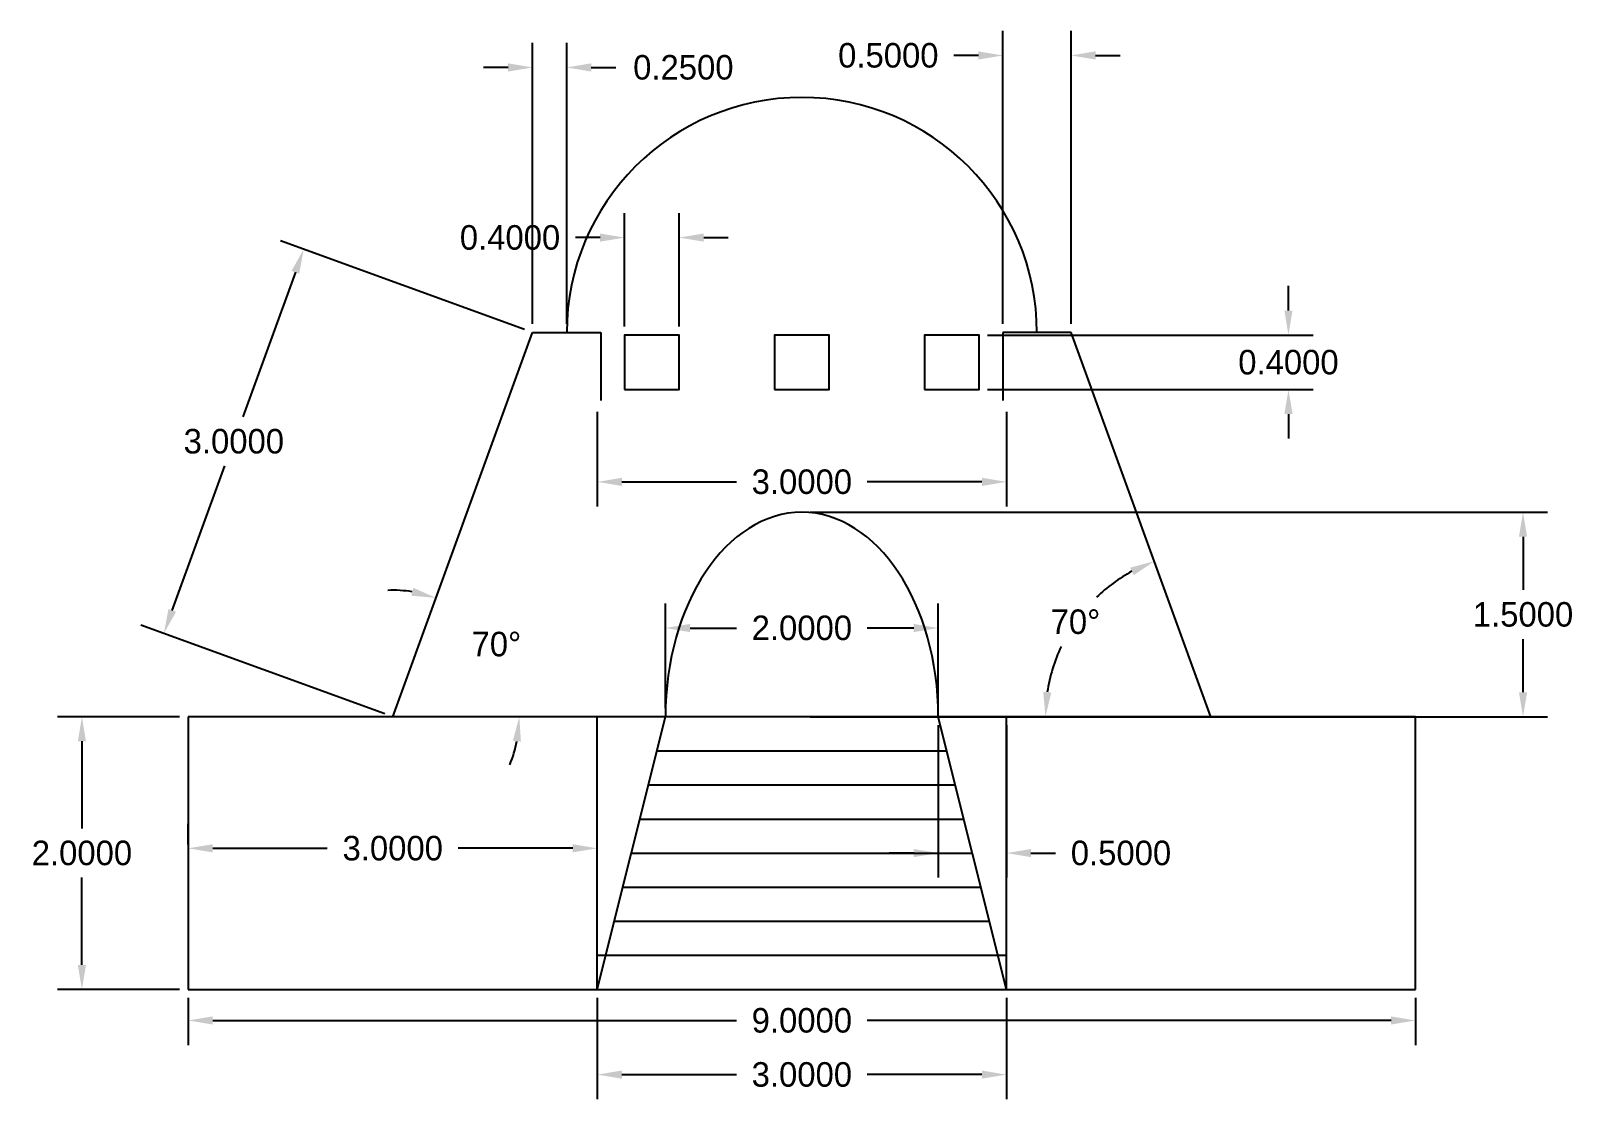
# Model space of a CAD drawing. Header units: inches. Extents: x -0.2 to 11.2, y 0.2 to 8.
import ezdxf

# ---------------------------------------------------------------- set-up
doc = ezdxf.new("R2010")
doc.units = ezdxf.units.IN
doc.header["$MEASUREMENT"] = 0
doc.dimstyles.get("Standard").update_dxf_attribs({"dimtxt": 0.18, "dimasz": 0.18, "dimexe": 0.18, "dimexo": 0.0625, "dimgap": 0.09, "dimtad": 0, "dimtih": 1, "dimtoh": 1, "dimdec": 4, "dimzin": 0, "dimdsep": 46, "dimtxsty": 'Standard', "dimcen": 0.09, "dimadec": 0, "dimazin": 0, "dimtfac": 1, "dimtdec": 4, "dimtofl": 0, "dimtmove": 0, "dimatfit": 3, "dimfxl": 1, "dimtolj": 1, "dimtzin": 0, "dimarcsym": 0})

# ---------------------------------------------------------------- blocks, each defined once
blk = doc.blocks.new('*D1')
at = {"color": 0, "lineweight": -2}
for p, q in [((4, 0.938), (4, 0.195)), ((7, 0.938), (7, 0.195)), ((4.18, 0.375), (5.02, 0.375)), ((6.82, 0.375), (5.98, 0.375))]:
    blk.add_line(p, q, dxfattribs=at)
at = {"color": 0}
for points in [[(4.18, 0.405), (4.18, 0.345), (4, 0.375)], [(6.82, 0.405), (6.82, 0.345), (7, 0.375)]]:
    blk.add_solid(points, dxfattribs=at)
at = {"layer": 'Defpoints', "color": 0}
for p in [(4, 1), (7, 1), (7, 0.375)]:
    blk.add_point(p, dxfattribs=at)
at = {"color": 0, "insert": (5.5, 0.375), "char_height": 0.18, "attachment_point": 5}
blk.add_mtext('\\A1;3.0000', dxfattribs=at)
blk = doc.blocks.new('*D2')
at = {"color": 0, "lineweight": -2}
for p, q in [((1, 0.938), (1, 0.592)), ((10, 0.938), (10, 0.592)), ((1.18, 0.772), (5.02, 0.772)), ((9.82, 0.772), (5.98, 0.772))]:
    blk.add_line(p, q, dxfattribs=at)
at = {"color": 0}
for points in [[(1.18, 0.802), (1.18, 0.742), (1, 0.772)], [(9.82, 0.802), (9.82, 0.742), (10, 0.772)]]:
    blk.add_solid(points, dxfattribs=at)
at = {"layer": 'Defpoints', "color": 0}
for p in [(1, 1), (10, 1), (10, 0.772)]:
    blk.add_point(p, dxfattribs=at)
at = {"color": 0, "insert": (5.5, 0.772), "char_height": 0.18, "attachment_point": 5}
blk.add_mtext('\\A1;9.0000', dxfattribs=at)
blk = doc.blocks.new('*D3')
at = {"color": 0, "lineweight": -2}
for p, q in [((3.526, 5.882), (3.526, 7.943)), ((3.776, 5.882), (3.776, 7.943)), ((3.346, 7.763), (3.166, 7.763)), ((3.956, 7.763), (4.136, 7.763))]:
    blk.add_line(p, q, dxfattribs=at)
at = {"color": 0}
for points in [[(3.346, 7.793), (3.346, 7.733), (3.526, 7.763)], [(3.956, 7.793), (3.956, 7.733), (3.776, 7.763)]]:
    blk.add_solid(points, dxfattribs=at)
at = {"layer": 'Defpoints', "color": 0}
for p in [(3.776, 7.763), (3.526, 5.819), (3.776, 5.819)]:
    blk.add_point(p, dxfattribs=at)
at = {"color": 0, "insert": (4.631, 7.763), "char_height": 0.18, "attachment_point": 5}
blk.add_mtext('\\A1;0.2500', dxfattribs=at)
blk = doc.blocks.new('*D4')
at = {"color": 0, "lineweight": -2}
for p, q in [((6.974, 5.882), (6.974, 8.031)), ((7.474, 5.882), (7.474, 8.031)), ((6.794, 7.851), (6.614, 7.851)), ((7.654, 7.851), (7.834, 7.851))]:
    blk.add_line(p, q, dxfattribs=at)
at = {"color": 0}
for points in [[(6.794, 7.881), (6.794, 7.821), (6.974, 7.851)], [(7.654, 7.881), (7.654, 7.821), (7.474, 7.851)]]:
    blk.add_solid(points, dxfattribs=at)
at = {"layer": 'Defpoints', "color": 0}
for p in [(6.974, 7.851), (6.974, 5.819), (7.474, 5.819)]:
    blk.add_point(p, dxfattribs=at)
at = {"color": 0, "insert": (6.134, 7.851), "char_height": 0.18, "attachment_point": 5}
blk.add_mtext('\\A1;0.5000', dxfattribs=at)
blk = doc.blocks.new('*D5')
at = {"color": 0, "lineweight": -2}
for p, q in [((9.068, 5.98), (9.068, 6.16)), ((6.862, 5.8), (9.248, 5.8)), ((6.862, 5.4), (9.248, 5.4)), ((9.068, 5.22), (9.068, 5.04))]:
    blk.add_line(p, q, dxfattribs=at)
at = {"color": 0}
for points in [[(9.038, 5.98), (9.098, 5.98), (9.068, 5.8)], [(9.038, 5.22), (9.098, 5.22), (9.068, 5.4)]]:
    blk.add_solid(points, dxfattribs=at)
at = {"layer": 'Defpoints', "color": 0}
for p in [(6.8, 5.8), (6.8, 5.4), (9.068, 5.4)]:
    blk.add_point(p, dxfattribs=at)
at = {"color": 0, "insert": (9.068, 5.6), "char_height": 0.18, "attachment_point": 5}
blk.add_mtext('\\A1;0.4000', dxfattribs=at)
blk = doc.blocks.new('*D6')
at = {"color": 0, "lineweight": -2}
for p, q in [((5.562, 4.5), (10.968, 4.5)), ((10.788, 4.32), (10.788, 3.93)), ((10.788, 3.18), (10.788, 3.57)), ((5.562, 3), (10.968, 3))]:
    blk.add_line(p, q, dxfattribs=at)
at = {"color": 0}
for points in [[(10.758, 4.32), (10.818, 4.32), (10.788, 4.5)], [(10.758, 3.18), (10.818, 3.18), (10.788, 3)]]:
    blk.add_solid(points, dxfattribs=at)
at = {"layer": 'Defpoints', "color": 0}
for p in [(5.5, 4.5), (5.5, 3), (10.788, 3)]:
    blk.add_point(p, dxfattribs=at)
at = {"color": 0, "insert": (10.788, 3.75), "char_height": 0.18, "attachment_point": 5}
blk.add_mtext('\\A1;1.5000', dxfattribs=at)
blk = doc.blocks.new('*D7')
at = {"color": 0, "lineweight": -2}
for p, q in [((4.5, 3.062), (4.5, 3.831)), ((6.5, 3.062), (6.5, 3.831)), ((4.68, 3.651), (5.02, 3.651)), ((6.32, 3.651), (5.98, 3.651))]:
    blk.add_line(p, q, dxfattribs=at)
at = {"color": 0}
for points in [[(4.68, 3.681), (4.68, 3.621), (4.5, 3.651)], [(6.32, 3.681), (6.32, 3.621), (6.5, 3.651)]]:
    blk.add_solid(points, dxfattribs=at)
at = {"layer": 'Defpoints', "color": 0}
for p in [(6.5, 3.651), (4.5, 3), (6.5, 3)]:
    blk.add_point(p, dxfattribs=at)
at = {"color": 0, "insert": (5.5, 3.651), "char_height": 0.18, "attachment_point": 5}
blk.add_mtext('\\A1;2.0000', dxfattribs=at)
blk = doc.blocks.new('*D8')
at = {"color": 0, "lineweight": -2}
for p, q in [((6.5, 2.9375), (6.5, 1.82)), ((7, 2.9375), (7, 1.82)), ((6.32, 2), (6.14, 2)), ((7.18, 2), (7.36, 2))]:
    blk.add_line(p, q, dxfattribs=at)
at = {"color": 0}
for points in [[(6.32, 2.03), (6.32, 1.97), (6.5, 2)], [(7.18, 2.03), (7.18, 1.97), (7, 2)]]:
    blk.add_solid(points, dxfattribs=at)
at = {"layer": 'Defpoints', "color": 0}
for p in [(6.5, 3), (7, 3), (7, 2)]:
    blk.add_point(p, dxfattribs=at)
at = {"color": 0, "insert": (7.84, 2), "char_height": 0.18, "attachment_point": 5}
blk.add_mtext('\\A1;0.5000', dxfattribs=at)
blk = doc.blocks.new('*D9')
at = {"color": 0, "lineweight": -2}
for p, q in [((1, 2.062), (1, 2.215)), ((4, 2.062), (4, 2.215)), ((1.18, 2.035), (2.02, 2.035)), ((3.82, 2.035), (2.98, 2.035))]:
    blk.add_line(p, q, dxfattribs=at)
at = {"color": 0}
for points in [[(1.18, 2.065), (1.18, 2.005), (1, 2.035)], [(3.82, 2.065), (3.82, 2.005), (4, 2.035)]]:
    blk.add_solid(points, dxfattribs=at)
at = {"layer": 'Defpoints', "color": 0}
for p in [(1, 2), (4, 2.035), (4, 2)]:
    blk.add_point(p, dxfattribs=at)
at = {"color": 0, "insert": (2.5, 2.035), "char_height": 0.18, "attachment_point": 5}
blk.add_mtext('\\A1;3.0000', dxfattribs=at)
blk = doc.blocks.new('*D10')
at = {"color": 0, "lineweight": -2}
for p, q in [((0.937, 3), (0.041, 3)), ((0.221, 2.82), (0.221, 2.18)), ((0.221, 1.18), (0.221, 1.82)), ((0.937, 1), (0.041, 1))]:
    blk.add_line(p, q, dxfattribs=at)
at = {"color": 0}
for points in [[(0.191, 2.82), (0.251, 2.82), (0.221, 3)], [(0.191, 1.18), (0.251, 1.18), (0.221, 1)]]:
    blk.add_solid(points, dxfattribs=at)
at = {"layer": 'Defpoints', "color": 0}
for p in [(1, 3), (0.221, 1), (1, 1)]:
    blk.add_point(p, dxfattribs=at)
at = {"color": 0, "insert": (0.221, 2), "char_height": 0.18, "attachment_point": 5}
blk.add_mtext('\\A1;2.0000', dxfattribs=at)
blk = doc.blocks.new('*D11')
at = {"color": 0, "lineweight": -2}
for p, q in [((3.467, 5.84), (1.678, 6.492)), ((1.786, 6.261), (1.4, 5.2)), ((0.883, 3.78), (1.269, 4.84)), ((2.441, 3.021), (0.652, 3.672))]:
    blk.add_line(p, q, dxfattribs=at)
at = {"color": 0}
for points in [[(1.758, 6.271), (1.814, 6.251), (1.848, 6.43)], [(0.855, 3.79), (0.911, 3.77), (0.822, 3.611)]]:
    blk.add_solid(points, dxfattribs=at)
at = {"layer": 'Defpoints', "color": 0}
for p in [(3.526, 5.819), (0.822, 3.611), (2.5, 3)]:
    blk.add_point(p, dxfattribs=at)
at = {"color": 0, "insert": (1.335, 5.02), "char_height": 0.18, "attachment_point": 5}
blk.add_mtext('\\A1;3.0000', dxfattribs=at)
blk = doc.blocks.new('*D12')
at = {"color": 0, "lineweight": -2}
for start, end in [(81.1304, 92.2609), (337.7391, 348.8696)]:
    blk.add_arc((2.5, 3), 0.928, start, end, dxfattribs=at)
at = {"color": 0}
for points in [[(2.651, 3.946), (2.636, 3.888), (2.817, 3.872)], [(3.381, 2.824), (3.44, 2.818), (3.428, 3)]]:
    blk.add_solid(points, dxfattribs=at)
at = {"layer": 'Defpoints', "color": 0}
for p in [(3.526, 5.819), (3.352, 3.368), (1, 3), (2.5, 3), (10, 3)]:
    blk.add_point(p, dxfattribs=at)
at = {"color": 0, "insert": (3.26, 3.532), "char_height": 0.18, "attachment_point": 5}
blk.add_mtext('\\A1;70°', dxfattribs=at)
blk = doc.blocks.new('*D13')
at = {"color": 0, "lineweight": -2}
for start, end in [(118.5038, 133.7918), (154.8308, 171.4962)]:
    blk.add_arc((8.5, 3), 1.214, start, end, dxfattribs=at)
at = {"color": 0}
for points in [[(7.908, 4.094), (7.933, 4.039), (8.085, 4.141)], [(7.329, 3.177), (7.27, 3.182), (7.286, 3)]]:
    blk.add_solid(points, dxfattribs=at)
at = {"layer": 'Defpoints', "color": 0}
for p in [(7.474, 5.819), (7.667, 3.883), (1, 3), (8.5, 3), (10, 3)]:
    blk.add_point(p, dxfattribs=at)
at = {"color": 0, "insert": (7.506, 3.696), "char_height": 0.18, "attachment_point": 5}
blk.add_mtext('\\A1;70°', dxfattribs=at)
blk = doc.blocks.new('*D14')
at = {"color": 0, "lineweight": -2}
for p, q in [((4.2, 5.862), (4.2, 6.695)), ((4.6, 5.862), (4.6, 6.695)), ((4.02, 6.515), (3.84, 6.515)), ((4.78, 6.515), (4.96, 6.515))]:
    blk.add_line(p, q, dxfattribs=at)
at = {"color": 0}
for points in [[(4.02, 6.545), (4.02, 6.485), (4.2, 6.515)], [(4.78, 6.545), (4.78, 6.485), (4.6, 6.515)]]:
    blk.add_solid(points, dxfattribs=at)
at = {"layer": 'Defpoints', "color": 0}
for p in [(4.2, 6.515), (4.2, 5.8), (4.6, 5.8)]:
    blk.add_point(p, dxfattribs=at)
at = {"color": 0, "insert": (3.36, 6.515), "char_height": 0.18, "attachment_point": 5}
blk.add_mtext('\\A1;0.4000', dxfattribs=at)
blk = doc.blocks.new('*D15')
at = {"color": 0, "lineweight": -2}
for p, q in [((4, 5.237), (4, 4.543)), ((7, 5.237), (7, 4.543)), ((4.18, 4.723), (5.02, 4.723)), ((6.82, 4.723), (5.98, 4.723))]:
    blk.add_line(p, q, dxfattribs=at)
at = {"color": 0}
for points in [[(4.18, 4.753), (4.18, 4.693), (4, 4.723)], [(6.82, 4.753), (6.82, 4.693), (7, 4.723)]]:
    blk.add_solid(points, dxfattribs=at)
at = {"layer": 'Defpoints', "color": 0}
for p in [(4, 5.3), (7, 5.3), (7, 4.723)]:
    blk.add_point(p, dxfattribs=at)
at = {"color": 0, "insert": (5.5, 4.723), "char_height": 0.18, "attachment_point": 5}
blk.add_mtext('\\A1;3.0000', dxfattribs=at)

msp = doc.modelspace()

# ---------------------------------------------------------------- linework, layer by layer
for p, q in [((2.5, 3), (3.52606, 5.81908)), ((3.52606, 5.81908), (4.02606, 5.81908)), ((4.02606, 5.81908), (4.02606, 5.31908)), ((7.47394, 5.81908), (6.97394, 5.81908)), ((6.97394, 5.81908), (6.97394, 5.31908)), ((8.5, 3), (7.47394, 5.81908)), ((10, 3), (1, 3)), ((1, 3), (1, 1)), ((4, 1), (4, 3)), ((4, 1), (4.5, 3)), ((7, 1), (6.5, 3)), ((7, 1), (7, 3)), ((10, 1), (10, 3)), ((4.4375, 2.75), (6.5625, 2.75)), ((4.375, 2.5), (6.625, 2.5)), ((4.3125, 2.25), (6.6875, 2.25)), ((4.25, 2), (6.75, 2)), ((4.1875, 1.75), (6.8125, 1.75)), ((4.125, 1.5), (6.875, 1.5)), ((4, 1.25), (7, 1.25)), ((1, 1), (10, 1))]:
    msp.add_line(p, q)
for points in [[(4.2, 5.4), (4.6, 5.4), (4.6, 5.8), (4.2, 5.8)], [(5.3, 5.4), (5.7, 5.4), (5.7, 5.8), (5.3, 5.8)], [(6.4, 5.4), (6.8, 5.4), (6.8, 5.8), (6.4, 5.8)]]:
    msp.add_lwpolyline(points, close=True)
msp.add_arc((5.5, 5.81908), 1.72394, 0, 180)
msp.add_ellipse((5.5, 3), major_axis=(0, 1.5), ratio=0.66666667, start_param=4.71238898, end_param=7.85398163)

# ---------------------------------------------------------------- dimensions: what is measured, and where the dimension line sits
for base, p1, p2, picture, middle in [((3.77606, 7.76336), (3.52606, 5.81908), (3.77606, 5.81908), '*D3', (4.63106, 7.76336)), ((6.97394, 7.8515), (7.47394, 5.81908), (6.97394, 5.81908), '*D4', (6.13394, 7.8515)), ((4.2, 6.51483), (4.6, 5.8), (4.2, 5.8), '*D14', (3.36, 6.51483)), ((7, 4.72281), (4, 5.3), (7, 5.3), '*D15', (5.5, 4.72281)), ((6.5, 3.65054), (4.5, 3), (6.5, 3), '*D7', (5.5, 3.65054)), ((7, 2), (6.5, 3), (7, 3), '*D8', (7.84, 2)), ((4, 2.03479), (1, 2), (4, 2), '*D9', (2.5, 2.03479)), ((10, 0.77157), (1, 1), (10, 1), '*D2', (5.5, 0.77157)), ((7, 0.37497), (4, 1), (7, 1), '*D1', (5.5, 0.37497))]:
    dim = msp.add_linear_dim(base=base, p1=p1, p2=p2, dimstyle='Standard')
    dim.commit()
    dim.dimension.update_dxf_attribs({"geometry": picture, "text_midpoint": middle})
dim = msp.add_aligned_dim(p1=(3.52606, 5.81908), p2=(2.5, 3), distance=-1.78617, dimstyle='Standard')
dim.commit()
dim.dimension.update_dxf_attribs({"geometry": '*D11', "text_midpoint": (1.33458, 5.02044)})
for base, p1, p2, picture, middle in [((9.06846, 5.4), (6.8, 5.8), (6.8, 5.4), '*D5', (9.06846, 5.6)), ((10.78789, 3), (5.5, 4.5), (5.5, 3), '*D6', (10.78789, 3.75)), ((0.22146, 1), (1, 3), (1, 1), '*D10', (0.22146, 2))]:
    dim = msp.add_linear_dim(base=base, p1=p1, p2=p2, angle=90, dimstyle='Standard')
    dim.commit()
    dim.dimension.update_dxf_attribs({"geometry": picture, "text_midpoint": middle})
for base, line2, picture, middle in [((3.35214, 3.36758), ((2.5, 3), (3.52606, 5.81908)), '*D12', (3.2602, 3.5323)), ((7.66697, 3.88296), ((8.5, 3), (7.47394, 5.81908)), '*D13', (7.50563, 3.69626))]:
    dim = msp.add_angular_dim_2l(base=base, line1=((10, 3), (1, 3)), line2=line2, dimstyle='Standard')
    dim.commit()
    dim.dimension.update_dxf_attribs({"geometry": picture, "text_midpoint": middle})

doc.saveas('drawing.dxf')
